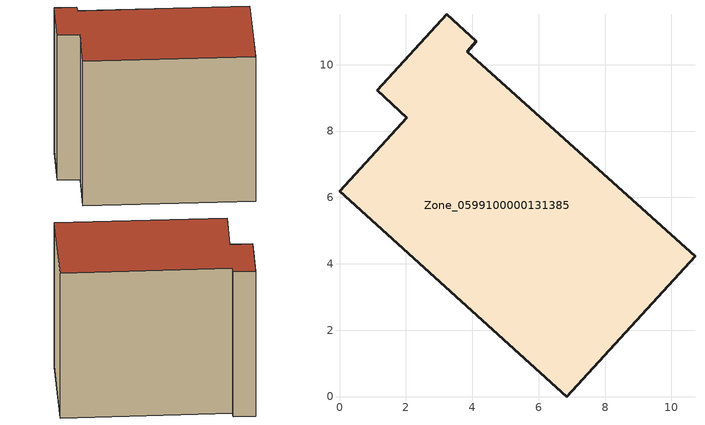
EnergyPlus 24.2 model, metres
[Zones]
Zone_0599100000131385
 floor ground (C_G): 2.02,8.4 1.13,9.22 3.23,11.51 4.12,10.7 3.85,10.39 10.71,4.22 6.84,0 0,6.19 z0
 wall outside (C_F): 6.84,0 10.71,4.22 3.85,10.39 4.12,10.7 3.23,11.51 1.13,9.22 2.02,8.4 0,6.19 6.84,0 z0:8.77
 roof outside (C_R): 1.13,9.22 2.02,8.4 0,6.19 6.84,0 10.71,4.22 3.85,10.39 4.12,10.7 3.23,11.51 z8.77
[BUILDING]
Pand.0599100000131385: North Axis=0; Terrain=City; Loads Convergence Tolerance Value=0.04; Temperature Convergence Tolerance Value=0.4; Solar Distribution=FullExterior; Maximum Number of Warmup Days=25; Minimum Number of Warmup Days=1
[Site:Location]
Rotterdam.The.Hague.AP_ZH_NLD Design_Conditions: Latitude=51.96; Longitude=4.45; Time Zone=1; Elevation=-4.5
[SITE:GROUNDTEMPERATURE:BUILDINGSURFACE]
18, 18, 18, 18, 18, 18, 18, 18, 18, 18, 18, 18
[MATERIAL] Thermal Absorptance=0.9; Solar Absorptance=0.7; Visible Absorptance=0.7
Name | Roughness | Thickness | Conductivity | Density | Specific Heat
G.TI.1975-1991 | MediumSmooth | 0.15 | 0.288461 | 540 | 1210
F.TI.1975-1991 | Rough | 0.3 | 0.230769 | 1920 | 840
R.TI.1975-1991 | MediumRough | 0.2 | 0.153846 | 1500 | 1000
[CONSTRUCTION]
C_G: G.TI.1975-1991
C_F: F.TI.1975-1991
C_R: R.TI.1975-1991
[ZONE]
Zone_0599100000131385: Type=1; Multiplier=1; Ceiling Height=Autocalculate; Volume=Autocalculate; Floor Area=autocalculate; Part of Total Floor Area=Yes
[ZONEINFILTRATION:DESIGNFLOWRATE]
Infil_Zone_0599100000131385: Zone or ZoneList or Space or SpaceList=Zone_0599100000131385; Schedule=AlwaysOn; Design Flow Rate Calculation Method=Flow/Area; Flow Rate per Floor Area=0.003; Constant Term Coefficient=1; Temperature Term Coefficient=0; Velocity Term Coefficient=0; Velocity Squared Term Coefficient=0
[HVACTEMPLATE:ZONE:IDEALLOADSAIRSYSTEM]
Zone_0599100000131385: Maximum Heating Supply Air Temperature=50; Minimum Cooling Supply Air Temperature=13; Maximum Heating Supply Air Humidity Ratio=0.0156; Minimum Cooling Supply Air Humidity Ratio=0.0077; Heating Limit=NoLimit; Cooling Limit=NoLimit; Dehumidification Control Type=ConstantSensibleHeatRatio; Cooling Sensible Heat Ratio=0.7; Dehumidification Setpoint=60; Humidification Control Type=None; Humidification Setpoint=30; Outdoor Air Method=None; Outdoor Air Flow Rate per Person=0.00944; Outdoor Air Flow Rate per Zone Floor Area=0; Outdoor Air Flow Rate per Zone=0; Demand Controlled Ventilation Type=None; Outdoor Air Economizer Type=NoEconomizer; Heat Recovery Type=None; Sensible Heat Recovery Effectiveness=0.7; Latent Heat Recovery Effectiveness=0.65
[ZONECONTROL:THERMOSTAT]
ThermostatControl_Zone_0599100000131385: Zone or ZoneList=Zone_0599100000131385; Control Type Schedule=DualSetpointControlType; Control 1=Thermostat_Zone_0599100000131385; Temperature Difference Between Cutout And Setpoint=0
[THERMOSTATSETPOINT:DUALSETPOINT]
Thermostat_Zone_0599100000131385: Heating Setpoint Temperature Schedule=HeatingSetpoint_Zone_0599100000131385; Cooling Setpoint Temperature Schedule=CoolingSetpoint_Zone_0599100000131385
[SCHEDULE:COMPACT]
HeatingSetpoint_Zone_0599100000131385: Through: 12/31, For: AllDays, Until: 24:00, 21
CoolingSetpoint_Zone_0599100000131385: Through: 12/31, For: AllDays, Until: 24:00, 24
DualSetpointControlType: Through: 12/31, For: AllDays, Until: 24:00, 4
AlwaysOn: Through: 12/31, For: AllDays, Until: 24:00, 1
